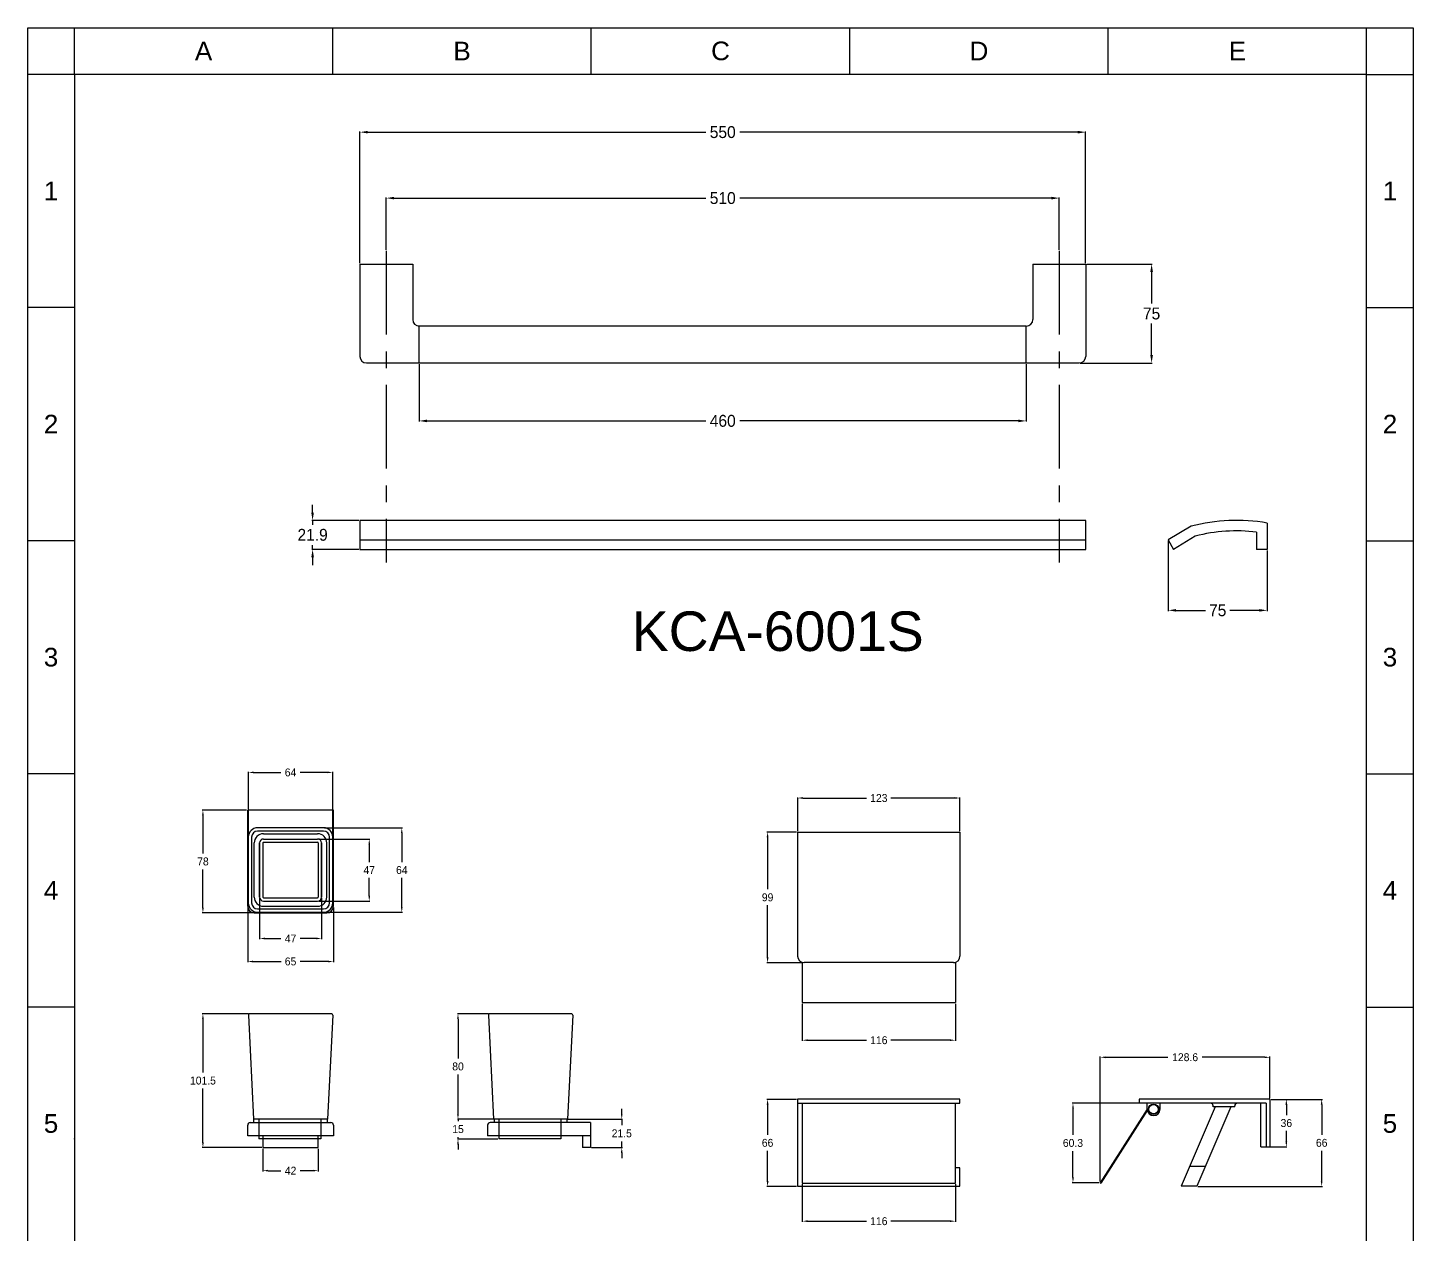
# Model space of a CAD drawing. Header units: millimetres. Extents: x 4953 to 6003, y 1069 to 2553.
# Drawn here: x 4953 to 6003, y 1639 to 2553 of the extents above; entities that cross this region are included whole.
import ezdxf

# ---------------------------------------------------------------- set-up
doc = ezdxf.new("R2010")
doc.units = ezdxf.units.MM
doc.linetypes.add('CENTERX2', pattern=[101.6, 63.5, -12.7, 12.7, -12.7])
for name, color, linetype in [('CENTER', 1, 'CENTERX2'), ('DIM', 3, 'Continuous'), ('hatch', 2, 'Continuous')]:
    doc.layers.add(name, color=color, linetype=linetype)
doc.styles.add('INUS_FONT', font='Gulim.ttf')
doc.styles.get("Standard").update_dxf_attribs({"font": 'arial.ttf'})
doc.dimstyles.new('시공도 스타일', dxfattribs={"dimscale": 0, "dimtxt": 2, "dimasz": 2, "dimexe": 0.5, "dimexo": 0.8, "dimtad": 1, "dimtih": 1, "dimtoh": 1, "dimdec": 1, "dimdsep": 46, "dimtxsty": 'INUS_FONT', "dimcen": 0, "dimclrd": 3, "dimclre": 3, "dimclrt": 4, "dimadec": 0, "dimazin": 0, "dimtfac": 1, "dimtdec": 1, "dimtmove": 0, "dimatfit": 3, "dimfxl": 1, "dimarcsym": 0})

# ---------------------------------------------------------------- blocks, each defined once
blk = doc.blocks.new('*D8')
at = {"layer": 'Defpoints', "color": 0, "ltscale": 1.5, "transparency": 16777216}
for p in [(5659.9, 1969.4), (5536.9, 1943.6), (5659.9, 1943.6)]:
    blk.add_point(p, dxfattribs=at)
at = {"layer": 'DIM', "color": 3, "lineweight": -2, "ltscale": 1.5, "transparency": 16777216}
for p, q in [((5536.9, 1944.4), (5536.9, 1969.9)), ((5540.9, 1969.4), (5589.1, 1969.4)), ((5655.9, 1969.4), (5607.6, 1969.4)), ((5659.9, 1944.4), (5659.9, 1969.9))]:
    blk.add_line(p, q, dxfattribs=at)
at = {"layer": 'DIM', "color": 3, "ltscale": 1.5, "transparency": 16777216}
for points in [[(5540.9, 1970.1), (5540.9, 1968.8), (5536.9, 1969.4)], [(5655.9, 1970.1), (5655.9, 1968.8), (5659.9, 1969.4)]]:
    blk.add_solid(points, dxfattribs=at)
at = {"layer": 'DIM', "color": 4, "ltscale": 1.5, "transparency": 16777216, "insert": (5598.4, 1969.4), "char_height": 6, "attachment_point": 5, "style": 'INUS_FONT'}
blk.add_mtext('123', dxfattribs=at)
blk = doc.blocks.new('*D9')
at = {"layer": 'Defpoints', "color": 0, "ltscale": 1.5, "transparency": 16777216}
for p in [(5536.9, 1943.6), (5514.1, 1844.6), (5541.9, 1844.6)]:
    blk.add_point(p, dxfattribs=at)
at = {"layer": 'DIM', "color": 3, "lineweight": -2, "ltscale": 1.5, "transparency": 16777216}
for p, q in [((5536.1, 1943.6), (5513.6, 1943.6)), ((5514.1, 1939.6), (5514.1, 1900.2)), ((5514.1, 1848.6), (5514.1, 1888.1)), ((5541.1, 1844.6), (5513.6, 1844.6))]:
    blk.add_line(p, q, dxfattribs=at)
at = {"layer": 'DIM', "color": 3, "ltscale": 1.5, "transparency": 16777216}
for points in [[(5513.4, 1939.6), (5514.8, 1939.6), (5514.1, 1943.6)], [(5513.4, 1848.6), (5514.8, 1848.6), (5514.1, 1844.6)]]:
    blk.add_solid(points, dxfattribs=at)
at = {"layer": 'DIM', "color": 4, "ltscale": 1.5, "transparency": 16777216, "insert": (5514.1, 1894.1), "char_height": 6, "attachment_point": 5, "style": 'INUS_FONT'}
blk.add_mtext('99', dxfattribs=at)
blk = doc.blocks.new('*D10')
at = {"layer": 'Defpoints', "color": 0, "ltscale": 1.5, "transparency": 16777216}
for p in [(5894.8, 1741), (5839.4, 1675), (5934, 1675)]:
    blk.add_point(p, dxfattribs=at)
at = {"layer": 'DIM', "color": 3, "lineweight": -2, "ltscale": 1.5, "transparency": 16777216}
for p, q in [((5895.6, 1741), (5934.5, 1741)), ((5934, 1737), (5934, 1714.1)), ((5934, 1679), (5934, 1702)), ((5840.2, 1675), (5934.5, 1675))]:
    blk.add_line(p, q, dxfattribs=at)
at = {"layer": 'DIM', "color": 3, "ltscale": 1.5, "transparency": 16777216}
for points in [[(5933.3, 1737), (5934.6, 1737), (5934, 1741)], [(5933.3, 1679), (5934.6, 1679), (5934, 1675)]]:
    blk.add_solid(points, dxfattribs=at)
at = {"layer": 'DIM', "color": 4, "ltscale": 1.5, "transparency": 16777216, "insert": (5934, 1708), "char_height": 6, "attachment_point": 5, "style": 'INUS_FONT'}
blk.add_mtext('66', dxfattribs=at)
blk = doc.blocks.new('*D11')
at = {"layer": 'Defpoints', "color": 0, "ltscale": 1.5, "transparency": 16777216}
for p in [(5540.4, 1814.3), (5656.4, 1814.3), (5656.4, 1785.8)]:
    blk.add_point(p, dxfattribs=at)
at = {"layer": 'DIM', "color": 3, "lineweight": -2, "ltscale": 1.5, "transparency": 16777216}
for p, q in [((5540.4, 1813.5), (5540.4, 1785.3)), ((5656.4, 1813.5), (5656.4, 1785.3)), ((5544.4, 1785.8), (5589.1, 1785.8)), ((5652.4, 1785.8), (5607.6, 1785.8))]:
    blk.add_line(p, q, dxfattribs=at)
at = {"layer": 'DIM', "color": 3, "ltscale": 1.5, "transparency": 16777216}
for points in [[(5544.4, 1786.5), (5544.4, 1785.2), (5540.4, 1785.8)], [(5652.4, 1786.5), (5652.4, 1785.2), (5656.4, 1785.8)]]:
    blk.add_solid(points, dxfattribs=at)
at = {"layer": 'DIM', "color": 4, "ltscale": 1.5, "transparency": 16777216, "insert": (5598.4, 1785.8), "char_height": 6, "attachment_point": 5, "style": 'INUS_FONT'}
blk.add_mtext('116', dxfattribs=at)
blk = doc.blocks.new('*D12')
at = {"layer": 'Defpoints', "color": 0, "ltscale": 1.5, "transparency": 16777216}
for p in [(5894.8, 1741), (5907.2, 1741), (5887.8, 1705)]:
    blk.add_point(p, dxfattribs=at)
at = {"layer": 'DIM', "color": 3, "lineweight": -2, "ltscale": 1.5, "transparency": 16777216}
for p, q in [((5895.6, 1741), (5907.7, 1741)), ((5907.2, 1737), (5907.2, 1729.1)), ((5907.2, 1709), (5907.2, 1717)), ((5888.6, 1705), (5907.7, 1705))]:
    blk.add_line(p, q, dxfattribs=at)
at = {"layer": 'DIM', "color": 3, "ltscale": 1.5, "transparency": 16777216}
for points in [[(5906.5, 1737), (5907.9, 1737), (5907.2, 1741)], [(5906.5, 1709), (5907.9, 1709), (5907.2, 1705)]]:
    blk.add_solid(points, dxfattribs=at)
at = {"layer": 'DIM', "color": 4, "ltscale": 1.5, "transparency": 16777216, "insert": (5907.2, 1723), "char_height": 6, "attachment_point": 5, "style": 'INUS_FONT'}
blk.add_mtext('36', dxfattribs=at)
blk = doc.blocks.new('*D13')
at = {"layer": 'Defpoints', "color": 0, "ltscale": 1.5, "transparency": 16777216}
for p in [(5745.5, 1738), (5801.8, 1738), (5766.2, 1677.8)]:
    blk.add_point(p, dxfattribs=at)
at = {"layer": 'DIM', "color": 3, "lineweight": -2, "ltscale": 1.5, "transparency": 16777216}
for p, q in [((5801, 1738), (5745, 1738)), ((5745.5, 1734), (5745.5, 1714)), ((5745.5, 1681.8), (5745.5, 1701.8)), ((5765.4, 1677.8), (5745, 1677.8))]:
    blk.add_line(p, q, dxfattribs=at)
at = {"layer": 'DIM', "color": 3, "ltscale": 1.5, "transparency": 16777216}
for points in [[(5744.9, 1734), (5746.2, 1734), (5745.5, 1738)], [(5744.9, 1681.8), (5746.2, 1681.8), (5745.5, 1677.8)]]:
    blk.add_solid(points, dxfattribs=at)
at = {"layer": 'DIM', "color": 4, "ltscale": 1.5, "transparency": 16777216, "insert": (5745.5, 1707.9), "char_height": 6, "attachment_point": 5, "style": 'INUS_FONT'}
blk.add_mtext('60.3', dxfattribs=at)
blk = doc.blocks.new('*D14')
at = {"layer": 'Defpoints', "color": 0, "ltscale": 1.5, "transparency": 16777216}
for p in [(5536.9, 1741), (5514.1, 1675), (5536.9, 1675)]:
    blk.add_point(p, dxfattribs=at)
at = {"layer": 'DIM', "color": 3, "lineweight": -2, "ltscale": 1.5, "transparency": 16777216}
for p, q in [((5536.1, 1741), (5513.6, 1741)), ((5514.1, 1737), (5514.1, 1714.1)), ((5514.1, 1679), (5514.1, 1702)), ((5536.1, 1675), (5513.6, 1675))]:
    blk.add_line(p, q, dxfattribs=at)
at = {"layer": 'DIM', "color": 3, "ltscale": 1.5, "transparency": 16777216}
for points in [[(5513.4, 1737), (5514.8, 1737), (5514.1, 1741)], [(5513.4, 1679), (5514.8, 1679), (5514.1, 1675)]]:
    blk.add_solid(points, dxfattribs=at)
at = {"layer": 'DIM', "color": 4, "ltscale": 1.5, "transparency": 16777216, "insert": (5514.1, 1708), "char_height": 6, "attachment_point": 5, "style": 'INUS_FONT'}
blk.add_mtext('66', dxfattribs=at)
blk = doc.blocks.new('*D15')
at = {"layer": 'Defpoints', "color": 0, "ltscale": 1.5, "transparency": 16777216}
for p in [(5540.4, 1677.5), (5656.4, 1677.5), (5656.4, 1648.6)]:
    blk.add_point(p, dxfattribs=at)
at = {"layer": 'DIM', "color": 3, "lineweight": -2, "ltscale": 1.5, "transparency": 16777216}
for p, q in [((5540.4, 1676.7), (5540.4, 1648.1)), ((5656.4, 1676.7), (5656.4, 1648.1)), ((5544.4, 1648.6), (5589.1, 1648.6)), ((5652.4, 1648.6), (5607.6, 1648.6))]:
    blk.add_line(p, q, dxfattribs=at)
at = {"layer": 'DIM', "color": 3, "ltscale": 1.5, "transparency": 16777216}
for points in [[(5544.4, 1649.3), (5544.4, 1648), (5540.4, 1648.6)], [(5652.4, 1649.3), (5652.4, 1648), (5656.4, 1648.6)]]:
    blk.add_solid(points, dxfattribs=at)
at = {"layer": 'DIM', "color": 4, "ltscale": 1.5, "transparency": 16777216, "insert": (5598.4, 1648.6), "char_height": 6, "attachment_point": 5, "style": 'INUS_FONT'}
blk.add_mtext('116', dxfattribs=at)
blk = doc.blocks.new('*D7')
at = {"layer": 'Defpoints', "color": 0, "ltscale": 1.5, "transparency": 16777216}
for p in [(5894.8, 1772.9), (5894.8, 1741), (5766.2, 1677.8)]:
    blk.add_point(p, dxfattribs=at)
at = {"layer": 'DIM', "color": 3, "lineweight": -2, "ltscale": 1.5, "transparency": 16777216}
for p, q in [((5766.2, 1678.6), (5766.2, 1773.4)), ((5770.2, 1772.9), (5817.5, 1772.9)), ((5890.8, 1772.9), (5843.4, 1772.9)), ((5894.8, 1741.8), (5894.8, 1773.4))]:
    blk.add_line(p, q, dxfattribs=at)
at = {"layer": 'DIM', "color": 3, "ltscale": 1.5, "transparency": 16777216}
for points in [[(5770.2, 1773.5), (5770.2, 1772.2), (5766.2, 1772.9)], [(5890.8, 1773.5), (5890.8, 1772.2), (5894.8, 1772.9)]]:
    blk.add_solid(points, dxfattribs=at)
at = {"layer": 'DIM', "color": 4, "ltscale": 1.5, "transparency": 16777216, "insert": (5830.5, 1772.9), "char_height": 6, "attachment_point": 5, "style": 'INUS_FONT'}
blk.add_mtext('128.6', dxfattribs=at)
blk = doc.blocks.new('*D26')
at = {"layer": 'Defpoints', "color": 0, "ltscale": 1.5, "transparency": 16777216}
for p in [(5120.1, 1887.3), (5185.1, 1887.3), (5185.1, 1845.5)]:
    blk.add_point(p, dxfattribs=at)
at = {"layer": 'DIM', "color": 3, "lineweight": -2, "ltscale": 1.5, "transparency": 16777216}
for p, q in [((5120.1, 1886.5), (5120.1, 1845)), ((5185.1, 1886.5), (5185.1, 1845)), ((5124.1, 1845.5), (5145.4, 1845.5)), ((5181.1, 1845.5), (5159.8, 1845.5))]:
    blk.add_line(p, q, dxfattribs=at)
at = {"layer": 'DIM', "color": 3, "ltscale": 1.5, "transparency": 16777216}
for points in [[(5124.1, 1846.1), (5124.1, 1844.8), (5120.1, 1845.5)], [(5181.1, 1846.1), (5181.1, 1844.8), (5185.1, 1845.5)]]:
    blk.add_solid(points, dxfattribs=at)
at = {"layer": 'DIM', "color": 4, "ltscale": 1.5, "transparency": 16777216, "insert": (5152.6, 1845.5), "char_height": 6, "attachment_point": 5, "style": 'INUS_FONT'}
blk.add_mtext('65', dxfattribs=at)
blk = doc.blocks.new('*D27')
at = {"layer": 'Defpoints', "color": 0, "ltscale": 1.5, "transparency": 16777216}
for p in [(5086.2, 1960.3), (5120.1, 1960.3), (5125.1, 1882.3)]:
    blk.add_point(p, dxfattribs=at)
at = {"layer": 'DIM', "color": 3, "lineweight": -2, "ltscale": 1.5, "transparency": 16777216}
for p, q in [((5119.3, 1960.3), (5085.7, 1960.3)), ((5086.2, 1956.3), (5086.2, 1927.4)), ((5086.2, 1886.3), (5086.2, 1915.3)), ((5124.3, 1882.3), (5085.7, 1882.3))]:
    blk.add_line(p, q, dxfattribs=at)
at = {"layer": 'DIM', "color": 3, "ltscale": 1.5, "transparency": 16777216}
for points in [[(5085.5, 1956.3), (5086.8, 1956.3), (5086.2, 1960.3)], [(5085.5, 1886.3), (5086.8, 1886.3), (5086.2, 1882.3)]]:
    blk.add_solid(points, dxfattribs=at)
at = {"layer": 'DIM', "color": 4, "ltscale": 1.5, "transparency": 16777216, "insert": (5086.2, 1921.3), "char_height": 6, "attachment_point": 5, "style": 'INUS_FONT'}
blk.add_mtext('78', dxfattribs=at)
blk = doc.blocks.new('*D28')
at = {"layer": 'Defpoints', "color": 0, "ltscale": 1.5, "transparency": 16777216}
for p in [(5120.6, 1988.8), (5120.6, 1939.8), (5184.6, 1939.8)]:
    blk.add_point(p, dxfattribs=at)
at = {"layer": 'DIM', "color": 3, "lineweight": -2, "ltscale": 1.5, "transparency": 16777216}
for p, q in [((5120.6, 1940.6), (5120.6, 1989.3)), ((5124.6, 1988.8), (5145.2, 1988.8)), ((5180.6, 1988.8), (5159.9, 1988.8)), ((5184.6, 1940.6), (5184.6, 1989.3))]:
    blk.add_line(p, q, dxfattribs=at)
at = {"layer": 'DIM', "color": 3, "ltscale": 1.5, "transparency": 16777216}
for points in [[(5124.6, 1989.5), (5124.6, 1988.2), (5120.6, 1988.8)], [(5180.6, 1989.5), (5180.6, 1988.2), (5184.6, 1988.8)]]:
    blk.add_solid(points, dxfattribs=at)
at = {"layer": 'DIM', "color": 4, "ltscale": 1.5, "transparency": 16777216, "insert": (5152.6, 1988.8), "char_height": 6, "attachment_point": 5, "style": 'INUS_FONT'}
blk.add_mtext('64', dxfattribs=at)
blk = doc.blocks.new('*D29')
at = {"layer": 'Defpoints', "color": 0, "ltscale": 1.5, "transparency": 16777216}
for p in [(5177.6, 1946.8), (5177.6, 1882.8), (5236.9, 1882.8)]:
    blk.add_point(p, dxfattribs=at)
at = {"layer": 'DIM', "color": 3, "lineweight": -2, "ltscale": 1.5, "transparency": 16777216}
for p, q in [((5178.4, 1946.8), (5237.4, 1946.8)), ((5236.9, 1942.8), (5236.9, 1920.9)), ((5236.9, 1886.8), (5236.9, 1908.8)), ((5178.4, 1882.8), (5237.4, 1882.8))]:
    blk.add_line(p, q, dxfattribs=at)
at = {"layer": 'DIM', "color": 3, "ltscale": 1.5, "transparency": 16777216}
for points in [[(5236.2, 1942.8), (5237.5, 1942.8), (5236.9, 1946.8)], [(5236.2, 1886.8), (5237.5, 1886.8), (5236.9, 1882.8)]]:
    blk.add_solid(points, dxfattribs=at)
at = {"layer": 'DIM', "color": 4, "ltscale": 1.5, "transparency": 16777216, "insert": (5236.9, 1914.8), "char_height": 6, "attachment_point": 5, "style": 'INUS_FONT'}
blk.add_mtext('64', dxfattribs=at)
blk = doc.blocks.new('*D30')
at = {"layer": 'Defpoints', "color": 0, "ltscale": 1.5, "transparency": 16777216}
for p in [(5129.1, 1894.3), (5176.1, 1894.3), (5176.1, 1862.9)]:
    blk.add_point(p, dxfattribs=at)
at = {"layer": 'DIM', "color": 3, "lineweight": -2, "ltscale": 1.5, "transparency": 16777216}
for p, q in [((5129.1, 1893.5), (5129.1, 1862.4)), ((5176.1, 1893.5), (5176.1, 1862.4)), ((5133.1, 1862.9), (5145.2, 1862.9)), ((5172.1, 1862.9), (5160, 1862.9))]:
    blk.add_line(p, q, dxfattribs=at)
at = {"layer": 'DIM', "color": 3, "ltscale": 1.5, "transparency": 16777216}
for points in [[(5133.1, 1863.6), (5133.1, 1862.3), (5129.1, 1862.9)], [(5172.1, 1863.6), (5172.1, 1862.3), (5176.1, 1862.9)]]:
    blk.add_solid(points, dxfattribs=at)
at = {"layer": 'DIM', "color": 4, "ltscale": 1.5, "transparency": 16777216, "insert": (5152.6, 1862.9), "char_height": 6, "attachment_point": 5, "style": 'INUS_FONT'}
blk.add_mtext('47', dxfattribs=at)
blk = doc.blocks.new('*D31')
at = {"layer": 'Defpoints', "color": 0, "ltscale": 1.5, "transparency": 16777216}
for p in [(5173.1, 1938.3), (5212.2, 1938.3), (5173.1, 1891.3)]:
    blk.add_point(p, dxfattribs=at)
at = {"layer": 'DIM', "color": 3, "lineweight": -2, "ltscale": 1.5, "transparency": 16777216}
for p, q in [((5173.9, 1938.3), (5212.7, 1938.3)), ((5212.2, 1934.3), (5212.2, 1920.9)), ((5212.2, 1895.3), (5212.2, 1908.8)), ((5173.9, 1891.3), (5212.7, 1891.3))]:
    blk.add_line(p, q, dxfattribs=at)
at = {"layer": 'DIM', "color": 3, "ltscale": 1.5, "transparency": 16777216}
for points in [[(5211.6, 1934.3), (5212.9, 1934.3), (5212.2, 1938.3)], [(5211.6, 1895.3), (5212.9, 1895.3), (5212.2, 1891.3)]]:
    blk.add_solid(points, dxfattribs=at)
at = {"layer": 'DIM', "color": 4, "ltscale": 1.5, "transparency": 16777216, "insert": (5212.2, 1914.8), "char_height": 6, "attachment_point": 5, "style": 'INUS_FONT'}
blk.add_mtext('47', dxfattribs=at)
blk = doc.blocks.new('*D32')
at = {"layer": 'Defpoints', "color": 0, "ltscale": 1.5, "transparency": 16777216}
for p in [(5279.5, 1725.9), (5310.4, 1725.9), (5310.4, 1710.9)]:
    blk.add_point(p, dxfattribs=at)
at = {"layer": 'DIM', "color": 3, "lineweight": -2, "ltscale": 1.5, "transparency": 16777216}
for p, q in [((5279.5, 1729.9), (5279.5, 1733.9)), ((5309.6, 1725.9), (5279, 1725.9)), ((5279.5, 1725.9), (5279.5, 1724.5)), ((5279.5, 1710.9), (5279.5, 1712.4)), ((5309.6, 1710.9), (5279, 1710.9)), ((5279.5, 1706.9), (5279.5, 1702.9))]:
    blk.add_line(p, q, dxfattribs=at)
at = {"layer": 'DIM', "color": 3, "ltscale": 1.5, "transparency": 16777216}
for points in [[(5278.8, 1729.9), (5280.1, 1729.9), (5279.5, 1725.9)], [(5278.8, 1706.9), (5280.1, 1706.9), (5279.5, 1710.9)]]:
    blk.add_solid(points, dxfattribs=at)
at = {"layer": 'DIM', "color": 4, "ltscale": 1.5, "transparency": 16777216, "insert": (5279.5, 1718.4), "char_height": 6, "attachment_point": 5, "style": 'INUS_FONT'}
blk.add_mtext('15', dxfattribs=at)
blk = doc.blocks.new('*D33')
at = {"layer": 'Defpoints', "color": 0, "ltscale": 1.5, "transparency": 16777216}
for p in [(5279.5, 1805.9), (5303.5, 1805.9), (5306.4, 1725.9)]:
    blk.add_point(p, dxfattribs=at)
at = {"layer": 'DIM', "color": 3, "lineweight": -2, "ltscale": 1.5, "transparency": 16777216}
for p, q in [((5302.7, 1805.9), (5279, 1805.9)), ((5279.5, 1801.9), (5279.5, 1772)), ((5279.5, 1729.9), (5279.5, 1759.9)), ((5305.6, 1725.9), (5279, 1725.9))]:
    blk.add_line(p, q, dxfattribs=at)
at = {"layer": 'DIM', "color": 3, "ltscale": 1.5, "transparency": 16777216}
for points in [[(5278.8, 1801.9), (5280.1, 1801.9), (5279.5, 1805.9)], [(5278.8, 1729.9), (5280.1, 1729.9), (5279.5, 1725.9)]]:
    blk.add_solid(points, dxfattribs=at)
at = {"layer": 'DIM', "color": 4, "ltscale": 1.5, "transparency": 16777216, "insert": (5279.5, 1765.9), "char_height": 6, "attachment_point": 5, "style": 'INUS_FONT'}
blk.add_mtext('80', dxfattribs=at)
blk = doc.blocks.new('*D34')
at = {"layer": 'Defpoints', "color": 0, "ltscale": 1.5, "transparency": 16777216}
for p in [(5361.9, 1725.9), (5379.9, 1704.4), (5403.6, 1704.4)]:
    blk.add_point(p, dxfattribs=at)
at = {"layer": 'DIM', "color": 3, "lineweight": -2, "ltscale": 1.5, "transparency": 16777216}
for p, q in [((5403.6, 1729.9), (5403.6, 1733.9)), ((5362.7, 1725.9), (5404.1, 1725.9)), ((5403.6, 1725.9), (5403.6, 1721.9)), ((5403.6, 1721.9), (5403.6, 1721.3)), ((5380.7, 1704.4), (5404.1, 1704.4)), ((5403.6, 1708.4), (5403.6, 1709.1)), ((5403.6, 1704.4), (5403.6, 1708.4)), ((5403.6, 1700.4), (5403.6, 1696.4))]:
    blk.add_line(p, q, dxfattribs=at)
at = {"layer": 'DIM', "color": 3, "ltscale": 1.5, "transparency": 16777216}
for points in [[(5402.9, 1729.9), (5404.2, 1729.9), (5403.6, 1725.9)], [(5402.9, 1700.4), (5404.2, 1700.4), (5403.6, 1704.4)]]:
    blk.add_solid(points, dxfattribs=at)
at = {"layer": 'DIM', "color": 4, "ltscale": 1.5, "transparency": 16777216, "insert": (5403.6, 1715.2), "char_height": 6, "attachment_point": 5, "style": 'INUS_FONT'}
blk.add_mtext('21.5', dxfattribs=at)
blk = doc.blocks.new('*D35')
at = {"layer": 'Defpoints', "color": 0, "ltscale": 1.5, "transparency": 16777216}
for p in [(5121.6, 1805.9), (5086.2, 1704.4), (5131.6, 1704.4)]:
    blk.add_point(p, dxfattribs=at)
at = {"layer": 'DIM', "color": 3, "lineweight": -2, "ltscale": 1.5, "transparency": 16777216}
for p, q in [((5120.8, 1805.9), (5085.7, 1805.9)), ((5086.2, 1801.9), (5086.2, 1761.3)), ((5086.2, 1708.4), (5086.2, 1749.1)), ((5130.8, 1704.4), (5085.7, 1704.4))]:
    blk.add_line(p, q, dxfattribs=at)
at = {"layer": 'DIM', "color": 3, "ltscale": 1.5, "transparency": 16777216}
for points in [[(5085.5, 1801.9), (5086.8, 1801.9), (5086.2, 1805.9)], [(5085.5, 1708.4), (5086.8, 1708.4), (5086.2, 1704.4)]]:
    blk.add_solid(points, dxfattribs=at)
at = {"layer": 'DIM', "color": 4, "ltscale": 1.5, "transparency": 16777216, "insert": (5086.2, 1755.2), "char_height": 6, "attachment_point": 5, "style": 'INUS_FONT'}
blk.add_mtext('101.5', dxfattribs=at)
blk = doc.blocks.new('*D36')
at = {"layer": 'Defpoints', "color": 0, "ltscale": 1.5, "transparency": 16777216}
for p in [(5131.6, 1704.4), (5173.6, 1704.4), (5173.6, 1686.9)]:
    blk.add_point(p, dxfattribs=at)
at = {"layer": 'DIM', "color": 3, "lineweight": -2, "ltscale": 1.5, "transparency": 16777216}
for p, q in [((5131.6, 1703.6), (5131.6, 1686.4)), ((5173.6, 1703.6), (5173.6, 1686.4)), ((5135.6, 1686.9), (5145.3, 1686.9)), ((5169.6, 1686.9), (5159.9, 1686.9))]:
    blk.add_line(p, q, dxfattribs=at)
at = {"layer": 'DIM', "color": 3, "ltscale": 1.5, "transparency": 16777216}
for points in [[(5135.6, 1687.6), (5135.6, 1686.3), (5131.6, 1686.9)], [(5169.6, 1687.6), (5169.6, 1686.3), (5173.6, 1686.9)]]:
    blk.add_solid(points, dxfattribs=at)
at = {"layer": 'DIM', "color": 4, "ltscale": 1.5, "transparency": 16777216, "insert": (5152.6, 1686.9), "char_height": 6, "attachment_point": 5, "style": 'INUS_FONT'}
blk.add_mtext('42', dxfattribs=at)
blk = doc.blocks.new('*D97')
at = {"layer": 'Defpoints', "color": 0, "ltscale": 1.5, "transparency": 16777216}
for p in [(5755.1, 2474.2), (5205.1, 2374.2), (5755.1, 2374.2)]:
    blk.add_point(p, dxfattribs=at)
at = {"layer": 'DIM', "color": 3, "lineweight": -2, "ltscale": 1.5, "transparency": 16777216}
for p, q in [((5205.1, 2375), (5205.1, 2474.7)), ((5211.1, 2474.2), (5467.3, 2474.2)), ((5749.1, 2474.2), (5493, 2474.2)), ((5755.1, 2375), (5755.1, 2474.7))]:
    blk.add_line(p, q, dxfattribs=at)
at = {"layer": 'DIM', "color": 3, "ltscale": 1.5, "transparency": 16777216}
for points in [[(5211.1, 2475.2), (5211.1, 2473.2), (5205.1, 2474.2)], [(5749.1, 2475.2), (5749.1, 2473.2), (5755.1, 2474.2)]]:
    blk.add_solid(points, dxfattribs=at)
at = {"layer": 'DIM', "color": 4, "ltscale": 1.5, "transparency": 16777216, "insert": (5480.1, 2474.2), "char_height": 9, "attachment_point": 5, "style": 'INUS_FONT'}
blk.add_mtext('550', dxfattribs=at)
blk = doc.blocks.new('*D96')
at = {"layer": 'Defpoints', "color": 0, "ltscale": 1.5, "transparency": 16777216}
for p in [(5735.1, 2424.2), (5225.1, 2384.2), (5735.1, 2384.2)]:
    blk.add_point(p, dxfattribs=at)
at = {"layer": 'DIM', "color": 3, "lineweight": -2, "ltscale": 1.5, "transparency": 16777216}
for p, q in [((5225.1, 2385), (5225.1, 2424.7)), ((5231.1, 2424.2), (5467.3, 2424.2)), ((5729.1, 2424.2), (5493, 2424.2)), ((5735.1, 2385), (5735.1, 2424.7))]:
    blk.add_line(p, q, dxfattribs=at)
at = {"layer": 'DIM', "color": 3, "ltscale": 1.5, "transparency": 16777216}
for points in [[(5231.1, 2425.2), (5231.1, 2423.2), (5225.1, 2424.2)], [(5729.1, 2425.2), (5729.1, 2423.2), (5735.1, 2424.2)]]:
    blk.add_solid(points, dxfattribs=at)
at = {"layer": 'DIM', "color": 4, "ltscale": 1.5, "transparency": 16777216, "insert": (5480.1, 2424.2), "char_height": 9, "attachment_point": 5, "style": 'INUS_FONT'}
blk.add_mtext('510', dxfattribs=at)
blk = doc.blocks.new('*D98')
at = {"layer": 'Defpoints', "color": 0, "ltscale": 1.5, "transparency": 16777216}
for p in [(5755.1, 2374.2), (5750.1, 2299.2), (5805.1, 2299.2)]:
    blk.add_point(p, dxfattribs=at)
at = {"layer": 'DIM', "color": 3, "lineweight": -2, "ltscale": 1.5, "transparency": 16777216}
for p, q in [((5755.9, 2374.2), (5805.6, 2374.2)), ((5805.1, 2368.2), (5805.1, 2344.3)), ((5805.1, 2305.2), (5805.1, 2329.1)), ((5750.9, 2299.2), (5805.6, 2299.2))]:
    blk.add_line(p, q, dxfattribs=at)
at = {"layer": 'DIM', "color": 3, "ltscale": 1.5, "transparency": 16777216}
for points in [[(5804.1, 2368.2), (5806.1, 2368.2), (5805.1, 2374.2)], [(5804.1, 2305.2), (5806.1, 2305.2), (5805.1, 2299.2)]]:
    blk.add_solid(points, dxfattribs=at)
at = {"layer": 'DIM', "color": 4, "ltscale": 1.5, "transparency": 16777216, "insert": (5805.1, 2336.7), "char_height": 9, "attachment_point": 5, "style": 'INUS_FONT'}
blk.add_mtext('75', dxfattribs=at)
blk = doc.blocks.new('*D99')
at = {"layer": 'Defpoints', "color": 0, "ltscale": 1.5, "transparency": 16777216}
for p in [(5817.7, 2165.2), (5892.7, 2157.9), (5817.7, 2111.7)]:
    blk.add_point(p, dxfattribs=at)
at = {"layer": 'DIM', "color": 3, "lineweight": -2, "ltscale": 1.5, "transparency": 16777216}
for p, q in [((5817.7, 2164.4), (5817.7, 2111.2)), ((5892.7, 2157.1), (5892.7, 2111.2)), ((5823.7, 2111.7), (5845.9, 2111.7)), ((5886.7, 2111.7), (5864.4, 2111.7))]:
    blk.add_line(p, q, dxfattribs=at)
at = {"layer": 'DIM', "color": 3, "ltscale": 1.5, "transparency": 16777216}
for points in [[(5823.7, 2112.7), (5823.7, 2110.7), (5817.7, 2111.7)], [(5886.7, 2112.7), (5886.7, 2110.7), (5892.7, 2111.7)]]:
    blk.add_solid(points, dxfattribs=at)
at = {"layer": 'DIM', "color": 4, "ltscale": 1.5, "transparency": 16777216, "insert": (5855.2, 2111.7), "char_height": 9, "attachment_point": 5, "style": 'INUS_FONT'}
blk.add_mtext('75', dxfattribs=at)
blk = doc.blocks.new('*D100')
at = {"layer": 'Defpoints', "color": 0, "ltscale": 1.5, "transparency": 16777216}
for p in [(5250.1, 2299.2), (5710.1, 2299.2), (5710.1, 2255.3)]:
    blk.add_point(p, dxfattribs=at)
at = {"layer": 'DIM', "color": 3, "lineweight": -2, "ltscale": 1.5, "transparency": 16777216}
for p, q in [((5250.1, 2298.4), (5250.1, 2254.8)), ((5710.1, 2298.4), (5710.1, 2254.8)), ((5256.1, 2255.3), (5467.2, 2255.3)), ((5704.1, 2255.3), (5493.1, 2255.3))]:
    blk.add_line(p, q, dxfattribs=at)
at = {"layer": 'DIM', "color": 3, "ltscale": 1.5, "transparency": 16777216}
for points in [[(5256.1, 2256.3), (5256.1, 2254.3), (5250.1, 2255.3)], [(5704.1, 2256.3), (5704.1, 2254.3), (5710.1, 2255.3)]]:
    blk.add_solid(points, dxfattribs=at)
at = {"layer": 'DIM', "color": 4, "ltscale": 1.5, "transparency": 16777216, "insert": (5480.1, 2255.3), "char_height": 9, "attachment_point": 5, "style": 'INUS_FONT'}
blk.add_mtext('460', dxfattribs=at)
blk = doc.blocks.new('*D101')
at = {"layer": 'Defpoints', "color": 0, "ltscale": 1.5, "transparency": 16777216}
for p in [(5205.1, 2179.8), (5169.3, 2157.9), (5205.1, 2157.9)]:
    blk.add_point(p, dxfattribs=at)
at = {"layer": 'DIM', "color": 3, "lineweight": -2, "ltscale": 1.5, "transparency": 16777216}
for p, q in [((5169.3, 2185.8), (5169.3, 2191.8)), ((5204.3, 2179.8), (5168.8, 2179.8)), ((5169.3, 2179.8), (5169.3, 2176.5)), ((5204.3, 2157.9), (5168.8, 2157.9)), ((5169.3, 2157.9), (5169.3, 2161.2)), ((5169.3, 2151.9), (5169.3, 2145.9))]:
    blk.add_line(p, q, dxfattribs=at)
at = {"layer": 'DIM', "color": 3, "ltscale": 1.5, "transparency": 16777216}
for points in [[(5168.3, 2185.8), (5170.3, 2185.8), (5169.3, 2179.8)], [(5168.3, 2151.9), (5170.3, 2151.9), (5169.3, 2157.9)]]:
    blk.add_solid(points, dxfattribs=at)
at = {"layer": 'DIM', "color": 4, "ltscale": 1.5, "transparency": 16777216, "insert": (5169.3, 2168.9), "char_height": 9, "attachment_point": 5, "style": 'INUS_FONT'}
blk.add_mtext('21.9', dxfattribs=at)

msp = doc.modelspace()

# ---------------------------------------------------------------- linework, layer by layer
for p, q in [((4988.76, 2518.04), (4988.76, 2553.39)), ((5184.62, 2518.04), (5184.62, 2553.39)), ((5380.48, 2518.04), (5380.48, 2553.39)), ((5576.34, 2518.04), (5576.34, 2553.39)), ((5772.19, 2518.04), (5772.19, 2553.39)), ((5968.05, 2518.04), (5968.05, 2553.39)), ((4988.76, 2518.04), (4953.41, 2518.04)), ((4988.76, 2518.04), (4988.76, 1103.9)), ((5968.05, 2518.04), (4988.76, 2518.04)), ((5968.05, 1103.9), (5968.05, 2518.04)), ((5968.05, 2518.04), (6003.41, 2518.04)), ((4988.76, 2341.27), (4953.41, 2341.27)), ((5968.05, 2341.27), (6003.41, 2341.27)), ((4988.76, 2164.5), (4953.41, 2164.5)), ((5968.05, 2164.5), (6003.41, 2164.5)), ((4988.76, 1987.74), (4953.41, 1987.74)), ((5968.05, 1987.74), (6003.41, 1987.74)), ((4988.76, 1810.97), (4953.41, 1810.97)), ((5968.05, 1810.97), (6003.41, 1810.97))]:
    msp.add_line(p, q)
at = {"ltscale": 1.5}
for p, q in [((5205.15, 2374.22), (5245.15, 2374.22)), ((5205.15, 2374.22), (5205.15, 2304.22)), ((5245.15, 2374.22), (5245.15, 2332.22)), ((5715.15, 2374.22), (5755.15, 2374.22)), ((5715.15, 2374.22), (5715.15, 2332.22)), ((5755.15, 2374.22), (5755.15, 2304.22)), ((5710.15, 2327.22), (5249.24, 2327.22)), ((5250.15, 2299.22), (5250.15, 2327.22)), ((5710.15, 2299.22), (5710.15, 2327.22)), ((5210.15, 2299.22), (5750.15, 2299.22)), ((5835.02, 2175.4), (5817.66, 2165.17)), ((5892.66, 2177.87), (5892.66, 2157.92)), ((5817.66, 2165.17), (5821.72, 2157.92)), ((5838.18, 2167.96), (5821.72, 2157.92)), ((5884.66, 2170.98), (5884.66, 2157.92)), ((5892.66, 2157.92), (5884.66, 2157.92)), ((5185.09, 1960.34), (5120.09, 1960.34)), ((5120.09, 1887.34), (5120.09, 1960.34)), ((5185.09, 1887.34), (5185.09, 1960.34)), ((5536.87, 1943.63), (5659.87, 1943.63)), ((5536.87, 1943.63), (5536.87, 1849.63)), ((5659.87, 1943.63), (5659.87, 1849.63)), ((5125.09, 1894.34), (5125.09, 1935.34)), ((5129.09, 1894.34), (5129.09, 1935.34)), ((5132.09, 1942.34), (5173.09, 1942.34)), ((5132.09, 1938.34), (5173.09, 1938.34)), ((5176.09, 1894.34), (5176.09, 1935.34)), ((5180.09, 1894.34), (5180.09, 1935.34)), ((5132.09, 1891.34), (5173.09, 1891.34)), ((5125.09, 1882.34), (5180.09, 1882.34)), ((5132.09, 1887.34), (5173.09, 1887.34)), ((5540.37, 1844.86), (5540.37, 1814.34)), ((5654.87, 1844.63), (5541.87, 1844.63)), ((5654.87, 1844.63), (5656.37, 1844.63)), ((5656.37, 1844.86), (5656.37, 1814.34)), ((5540.37, 1814.34), (5656.37, 1814.34)), ((5801.77, 1733.44), (5766.19, 1677.79)), ((5801.84, 1732.63), (5766.61, 1677.52)), ((5894.79, 1741.05), (5795.79, 1741.05)), ((5795.79, 1741.05), (5795.79, 1738.05)), ((5891.79, 1738.05), (5795.79, 1738.05)), ((5801.77, 1733.5), (5801.77, 1738.05)), ((5811.49, 1733.5), (5811.49, 1738.05)), ((5853.28, 1735.35), (5827.39, 1675.05)), ((5865.25, 1735.35), (5839.36, 1675.05)), ((5851.75, 1735.35), (5851.75, 1736.05)), ((5868.13, 1735.35), (5851.75, 1735.35)), ((5868.13, 1735.35), (5868.13, 1736.05)), ((5887.79, 1705.05), (5887.79, 1738.05)), ((5891.79, 1738.05), (5891.79, 1705.05)), ((5894.79, 1741.05), (5894.79, 1705.05)), ((5180.09, 1725.94), (5125.09, 1725.94)), ((5379.94, 1723.44), (5303.94, 1723.44)), ((5306.94, 1725.94), (5306.94, 1723.44)), ((5361.94, 1725.94), (5306.94, 1725.94)), ((5361.94, 1725.94), (5361.94, 1723.44)), ((5379.94, 1723.44), (5379.94, 1704.44)), ((5301.94, 1721.44), (5301.94, 1713.44)), ((5379.94, 1713.44), (5301.94, 1713.44)), ((5373.94, 1713.44), (5373.94, 1704.44)), ((5379.94, 1704.44), (5373.94, 1704.44)), ((5887.79, 1705.05), (5894.79, 1705.05)), ((5845.8, 1690.05), (5833.83, 1690.05)), ((5766.19, 1677.79), (5766.61, 1677.52)), ((5839.36, 1675.05), (5827.39, 1675.05))]:
    msp.add_line(p, q, dxfattribs=at)
at = {"color": 0, "linetype": 'ByBlock'}
for p, q in [((5755.15, 2179.78), (5205.15, 2179.78)), ((5205.15, 2179.78), (5205.15, 2157.92)), ((5755.15, 2157.92), (5755.15, 2179.78)), ((5205.15, 2165.17), (5755.15, 2165.17)), ((5205.15, 2157.92), (5755.15, 2157.92)), ((5536.87, 1741.05), (5536.87, 1738.05)), ((5659.87, 1741.05), (5536.87, 1741.05)), ((5536.87, 1738.05), (5659.87, 1738.05)), ((5536.87, 1738.05), (5536.87, 1675.05)), ((5540.37, 1738.05), (5540.37, 1677.52)), ((5656.37, 1677.52), (5656.37, 1738.05)), ((5659.87, 1738.05), (5659.87, 1741.05)), ((5122.09, 1723.44), (5183.09, 1723.44)), ((5152.59, 1725.94), (5124.59, 1725.94)), ((5124.59, 1725.94), (5124.59, 1723.44)), ((5180.59, 1725.94), (5124.59, 1725.94)), ((5124.59, 1723.44), (5180.59, 1723.44)), ((5180.59, 1723.44), (5180.59, 1725.94)), ((5120.09, 1713.44), (5120.09, 1721.44)), ((5185.09, 1713.44), (5120.09, 1713.44)), ((5152.59, 1713.44), (5131.59, 1713.44)), ((5131.59, 1713.44), (5131.59, 1704.44)), ((5173.59, 1704.44), (5173.59, 1713.44)), ((5185.09, 1721.44), (5185.09, 1713.44)), ((5131.59, 1704.44), (5173.59, 1704.44)), ((5659.87, 1689.05), (5656.37, 1689.05)), ((5659.87, 1675.05), (5659.87, 1689.05)), ((5536.87, 1675.05), (5659.87, 1675.05)), ((5540.37, 1677.52), (5656.37, 1677.52))]:
    msp.add_line(p, q, dxfattribs=at)
at = {"color": 4, "ltscale": 1.5}
for p, q in [((5177.59, 1946.84), (5127.59, 1946.84)), ((5177.59, 1944.34), (5127.59, 1944.34)), ((5120.59, 1939.84), (5120.59, 1889.84)), ((5123.09, 1939.84), (5123.09, 1889.84)), ((5129.09, 1935.34), (5129.09, 1894.34)), ((5131.59, 1935.34), (5131.59, 1894.34)), ((5132.09, 1938.34), (5173.09, 1938.34)), ((5132.09, 1935.84), (5173.09, 1935.84)), ((5173.59, 1935.34), (5173.59, 1894.34)), ((5176.09, 1935.34), (5176.09, 1894.34)), ((5182.09, 1889.84), (5182.09, 1939.84)), ((5184.59, 1889.84), (5184.59, 1939.84)), ((5132.09, 1893.84), (5173.09, 1893.84)), ((5132.09, 1891.34), (5173.09, 1891.34)), ((5127.59, 1885.34), (5177.59, 1885.34)), ((5127.59, 1882.84), (5177.59, 1882.84)), ((5120.64, 1804.89), (5124.59, 1725.94)), ((5183.54, 1805.94), (5121.64, 1805.94)), ((5184.54, 1804.89), (5180.59, 1725.94)), ((5302.49, 1804.89), (5306.44, 1725.94)), ((5365.39, 1805.94), (5303.49, 1805.94)), ((5366.38, 1804.89), (5362.44, 1725.94)), ((5180.59, 1725.94), (5124.59, 1725.94)), ((5128.54, 1725.94), (5128.54, 1710.94)), ((5175.54, 1725.94), (5175.54, 1710.94)), ((5362.44, 1725.94), (5306.44, 1725.94)), ((5310.39, 1725.94), (5310.39, 1710.94)), ((5357.39, 1725.94), (5357.39, 1710.94)), ((5175.54, 1710.94), (5128.54, 1710.94)), ((5357.39, 1710.94), (5310.39, 1710.94))]:
    msp.add_line(p, q, dxfattribs=at)
msp.add_lwpolyline([(4953.41, 2553.39), (6003.41, 2553.39), (6003.41, 1068.55), (4953.41, 1068.55)], close=True)
at = {"ltscale": 1.5}
for radius in [3.94, 3.56]:
    msp.add_circle((5806.63, 1733.5), radius, dxfattribs=at)
for centre, radius, start, end in [((5250.15, 2332.22), 5, 180, 270), ((5710.15, 2332.22), 5, 270, 0), ((5210.15, 2304.22), 5, 180, 270), ((5750.15, 2304.22), 5, 270, 0), ((5869.42, 2046.24), 133.67, 79.98758, 104.91264), ((5869.42, 2046.24), 125.67, 83.03455, 104.39392), ((5132.09, 1935.34), 7, 90, 180), ((5132.09, 1935.34), 3, 90, 180), ((5173.09, 1935.34), 7, 360, 90), ((5173.09, 1935.34), 3, 360, 90), ((5132.09, 1894.34), 7, 180, 270), ((5132.09, 1894.34), 3, 180, 270), ((5173.09, 1894.34), 3, 270, 0), ((5173.09, 1894.34), 7, 270, 0), ((5125.09, 1887.34), 5, 180, 270), ((5180.09, 1887.34), 5, 270, 0), ((5541.87, 1849.63), 5, 180, 270), ((5654.87, 1849.63), 5, 270, 0), ((5183.54, 1804.94), 1, 357.13759, 90), ((5303.49, 1804.94), 1, 90, 182.86241), ((5365.39, 1804.94), 1, 357.13759, 90), ((5806.63, 1733.5), 4.86, 180, 0), ((5849.75, 1736.05), 2, 0, 90), ((5870.13, 1736.05), 2, 90, 180), ((5303.94, 1721.44), 2, 90, 180)]:
    msp.add_arc(centre, radius, start, end, dxfattribs=at)
at = {"color": 4, "ltscale": 1.5}
for centre, radius, start, end in [((5127.59, 1939.84), 7, 90, 180), ((5127.59, 1939.84), 4.5, 90, 180), ((5177.59, 1939.84), 7, 0, 90), ((5177.59, 1939.84), 4.5, 0, 90), ((5132.09, 1935.34), 3, 90, 180), ((5132.09, 1935.34), 0.5, 90, 180), ((5173.09, 1935.34), 3, 360, 90), ((5173.09, 1935.34), 0.5, 360, 90), ((5132.09, 1894.34), 3, 180, 270), ((5132.09, 1894.34), 0.5, 180, 270), ((5173.09, 1894.34), 3, 270, 0), ((5173.09, 1894.34), 0.5, 270, 0), ((5127.59, 1889.84), 7, 180, 270), ((5127.59, 1889.84), 4.5, 180, 270), ((5177.59, 1889.84), 7, 270, 0), ((5177.59, 1889.84), 4.5, 270, 0), ((5121.64, 1804.94), 1, 90, 182.86241)]:
    msp.add_arc(centre, radius, start, end, dxfattribs=at)
at = {"color": 0, "linetype": 'ByBlock'}
for centre, start, end in [((5122.09, 1721.44), 90, 180), ((5183.09, 1721.44), 0, 90)]:
    msp.add_arc(centre, 2, start, end, dxfattribs=at)
for p in [(4988.76, 2341.27), (6003.41, 2341.27), (4988.76, 2164.5), (6003.41, 2164.5), (4988.76, 1987.74), (6003.41, 1987.74), (6003.41, 1810.97), (4988.76, 1710.97)]:
    msp.add_point(p)
at = {"layer": 'CENTER'}
for p, q in [((5225.15, 2384.22), (5225.15, 2147.92)), ((5735.15, 2384.22), (5735.15, 2147.92))]:
    msp.add_line(p, q, dxfattribs=at)

# ---------------------------------------------------------------- texts
at = {"char_height": 14.14, "attachment_point": 5}
for s, width, insert in [('A', 10, (5086.69, 2535.72)), ('B', 10, (5282.55, 2535.72)), ('C', 10, (5478.41, 2535.72)), ('D', 10, (5674.26, 2535.72)), ('E', 10, (5870.12, 2535.72)), ('1', 50, (4971.08, 2429.66)), ('1', 50, (5985.73, 2429.66)), ('2', 50, (4971.08, 2252.89)), ('2', 50, (5985.73, 2252.89)), ('3', 50, (4971.08, 2076.12)), ('3', 50, (5985.73, 2076.12)), ('4', 50, (4971.08, 1899.35)), ('4', 50, (5985.73, 1899.35)), ('5', 50, (4971.08, 1722.59)), ('5', 50, (5985.73, 1722.59))]:
    msp.add_mtext_dynamic_manual_height_columns(s, width=width, gutter_width=12.5, heights=[0], dxfattribs=dict(at, insert=insert))
at = {"layer": 'hatch', "insert": (5411.15, 2110.88), "char_height": 30, "attachment_point": 1}
msp.add_mtext_dynamic_manual_height_columns('KCA-6001S', width=210.7264, gutter_width=12.5, heights=[0], dxfattribs=at)

# ---------------------------------------------------------------- dimensions: what is measured, and where the dimension line sits
at = {"layer": 'DIM', "ltscale": 1.5}
for base, p1, p2, override, picture, middle in [((5755.15, 2474.22), (5205.15, 2374.22), (5755.15, 2374.22), {"dimscale": 1, "dimtxt": 9, "dimasz": 6, "dimgap": 3, "dimtad": 0}, '*D97', (5480.15, 2474.22)), ((5735.15, 2424.22), (5225.15, 2384.22), (5735.15, 2384.22), {"dimscale": 1, "dimtxt": 9, "dimasz": 6, "dimgap": 3, "dimtad": 0}, '*D96', (5480.15, 2424.22)), ((5710.15, 2255.3), (5250.15, 2299.22), (5710.15, 2299.22), {"dimscale": 1, "dimtxt": 9, "dimasz": 6, "dimgap": 3, "dimtad": 0}, '*D100', (5480.15, 2255.3)), ((5817.66, 2111.65), (5892.66, 2157.92), (5817.66, 2165.17), {"dimscale": 1, "dimtxt": 9, "dimasz": 6, "dimgap": 3, "dimtad": 0}, '*D99', (5855.16, 2111.65)), ((5894.79, 1772.87), (5766.19, 1677.79), (5894.79, 1741.05), {"dimscale": 1, "dimtxt": 6, "dimasz": 4, "dimgap": 3, "dimtad": 0}, '*D7', (5830.49, 1772.87)), ((5173.59, 1686.95), (5131.59, 1704.44), (5173.59, 1704.44), {"dimscale": 1, "dimtxt": 6, "dimasz": 4, "dimgap": 3, "dimtad": 0}, '*D36', (5152.59, 1686.95)), ((5656.37, 1648.62), (5540.37, 1677.52), (5656.37, 1677.52), {"dimscale": 1, "dimtxt": 6, "dimasz": 4, "dimgap": 3, "dimtad": 0}, '*D15', (5598.37, 1648.62))]:
    dim = msp.add_linear_dim(base=base, p1=p1, p2=p2, dimstyle='시공도 스타일', override=override, dxfattribs=at)
    dim.commit()
    dim.dimension.update_dxf_attribs({"geometry": picture, "text_midpoint": middle})
for base, p1, p2, angle, override, picture, middle in [((5805.15, 2299.22), (5755.15, 2374.22), (5750.15, 2299.22), 90, {"dimscale": 1, "dimtxt": 9, "dimasz": 6, "dimgap": 3}, '*D98', (5805.15, 2336.72)), ((5086.16, 1960.34), (5125.09, 1882.34), (5120.09, 1960.34), 90, {"dimscale": 1, "dimtxt": 6, "dimasz": 4, "dimgap": 3, "dimtad": 0}, '*D27', (5086.16, 1921.34)), ((5236.85, 1882.84), (5177.59, 1946.84), (5177.59, 1882.84), 270, {"dimscale": 1, "dimtxt": 6, "dimasz": 4, "dimgap": 3, "dimtad": 0}, '*D29', (5236.85, 1914.84)), ((5514.09, 1844.63), (5536.87, 1943.63), (5541.87, 1844.63), 90, {"dimscale": 1, "dimtxt": 6, "dimasz": 4, "dimgap": 3, "dimtad": 0}, '*D9', (5514.09, 1894.13)), ((5212.22, 1938.34), (5173.09, 1891.34), (5173.09, 1938.34), 90, {"dimscale": 1, "dimtxt": 6, "dimasz": 4, "dimgap": 3, "dimtad": 0}, '*D31', (5212.22, 1914.84)), ((5086.16, 1704.44), (5121.64, 1805.94), (5131.59, 1704.44), 90, {"dimscale": 1, "dimtxt": 6, "dimasz": 4, "dimgap": 3, "dimtad": 0}, '*D35', (5086.16, 1755.19)), ((5279.46, 1805.94), (5306.44, 1725.94), (5303.49, 1805.94), 90, {"dimscale": 1, "dimtxt": 6, "dimasz": 4, "dimgap": 3, "dimtad": 0}, '*D33', (5279.46, 1765.94)), ((5514.09, 1675.05), (5536.87, 1741.05), (5536.87, 1675.05), 90, {"dimscale": 1, "dimtxt": 6, "dimasz": 4, "dimgap": 3, "dimtad": 0}, '*D14', (5514.09, 1708.05)), ((5745.55, 1738.05), (5766.19, 1677.79), (5801.77, 1738.05), 270, {"dimscale": 1, "dimtxt": 6, "dimasz": 4, "dimgap": 3, "dimtad": 0}, '*D13', (5745.55, 1707.92)), ((5933.98, 1675.05), (5894.79, 1741.05), (5839.36, 1675.05), 270, {"dimscale": 1, "dimtxt": 6, "dimasz": 4, "dimgap": 3, "dimtad": 0}, '*D10', (5933.98, 1708.05)), ((5907.19, 1741.05), (5887.79, 1705.05), (5894.79, 1741.05), 270, {"dimscale": 1, "dimtxt": 6, "dimasz": 4, "dimgap": 3, "dimtad": 0}, '*D12', (5907.19, 1723.05))]:
    dim = msp.add_linear_dim(base=base, p1=p1, p2=p2, angle=angle, dimstyle='시공도 스타일', override=override, dxfattribs=at)
    dim.commit()
    dim.dimension.update_dxf_attribs({"geometry": picture, "text_midpoint": middle})
dim = msp.add_linear_dim(base=(5169.28, 2157.92), p1=(5205.15, 2179.78), p2=(5205.15, 2157.92), angle=90, text='21.9', dimstyle='시공도 스타일', override={"dimscale": 1, "dimtxt": 9, "dimasz": 6, "dimgap": 3}, dxfattribs=at)
dim.commit()
dim.dimension.update_dxf_attribs({"geometry": '*D101', "text_midpoint": (5169.28, 2168.85), "dimtype": 160})
for base, p1, p2, picture, middle in [((5120.59, 1988.82), (5184.59, 1939.84), (5120.59, 1939.84), '*D28', (5152.59, 1988.82)), ((5659.87, 1969.43), (5536.87, 1943.63), (5659.87, 1943.63), '*D8', (5598.37, 1969.43)), ((5176.09, 1862.95), (5129.09, 1894.34), (5176.09, 1894.34), '*D30', (5152.59, 1862.95)), ((5185.09, 1845.47), (5120.09, 1887.34), (5185.09, 1887.34), '*D26', (5152.59, 1845.47)), ((5656.37, 1785.83), (5540.37, 1814.34), (5656.37, 1814.34), '*D11', (5598.37, 1785.83))]:
    dim = msp.add_linear_dim(base=base, p1=p1, p2=p2, dimstyle='시공도 스타일', override={"dimscale": 1, "dimtxt": 6, "dimasz": 4, "dimgap": 3, "dimtad": 0}, dxfattribs=at)
    dim.commit()
    dim.dimension.update_dxf_attribs({"geometry": picture, "text_midpoint": middle, "dimtype": 160})
for base, p1, p2, picture, middle in [((5279.46, 1725.94), (5310.39, 1710.94), (5310.39, 1725.94), '*D32', (5279.46, 1718.44)), ((5403.57, 1704.44), (5361.94, 1725.94), (5379.94, 1704.44), '*D34', (5403.57, 1715.19))]:
    dim = msp.add_linear_dim(base=base, p1=p1, p2=p2, angle=90, dimstyle='시공도 스타일', override={"dimscale": 1, "dimtxt": 6, "dimasz": 4, "dimgap": 3, "dimtad": 0}, dxfattribs=at)
    dim.commit()
    dim.dimension.update_dxf_attribs({"geometry": picture, "text_midpoint": middle, "dimtype": 160})

doc.saveas('drawing.dxf')
